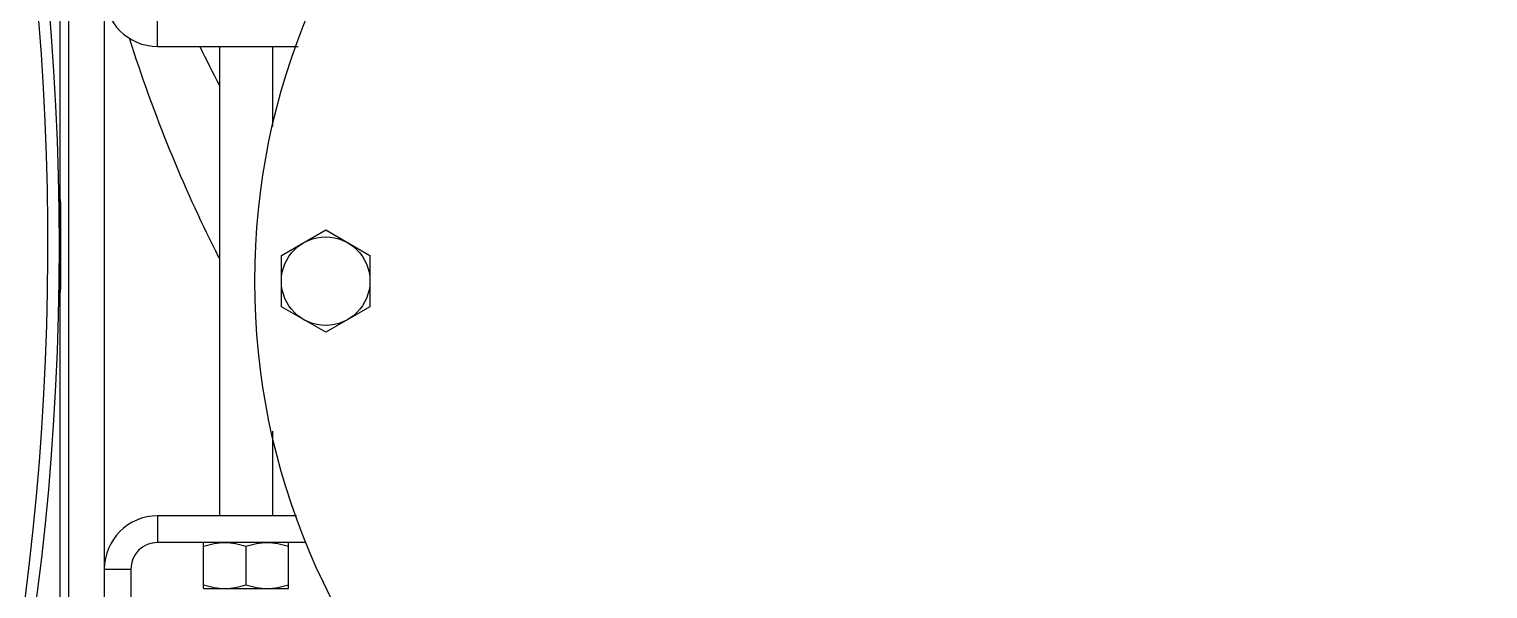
# Model space of a CAD drawing. Header units: millimetres. Extents: x 2513 to 2669, y 1505 to 1675.
# Drawn here: x 2528.5226 to 2528.6864, y 1506.1911 to 1506.2539 of the extents above; entities that cross this region are included whole.
import ezdxf

# ---------------------------------------------------------------- set-up
doc = ezdxf.new("R2010")
doc.units = ezdxf.units.MM
doc.layers.add('02___PRT_ALL_AXES', color=7, linetype='Continuous')
doc.layers.add('AXES', color=7, linetype='Continuous')

msp = doc.modelspace()

# ---------------------------------------------------------------- linework, layer by layer
at = {"linetype": 'Continuous'}
for p, q in [((2528.537021686098, 1506.251983795), (2528.537021686098, 1506.254966522055)), ((2528.537021686098, 1506.251983795), (2528.55282577428, 1506.251983795)), ((2528.550941079021, 1506.228509479347), (2528.555912290778, 1506.231378122264)), ((2528.555912290778, 1506.231378122264), (2528.560883502536, 1506.228509479347)), ((2528.550941079021, 1506.22276326602), (2528.550941079021, 1506.228509479347)), ((2528.560883502536, 1506.228509479347), (2528.560883502536, 1506.22276326602)), ((2528.555912290778, 1506.219894623103), (2528.550941079021, 1506.22276326602)), ((2528.560883502536, 1506.22276326602), (2528.555912290778, 1506.219894623103)), ((2528.552629501628, 1506.199288950366), (2528.537021686098, 1506.199288950366)), ((2528.537021686098, 1506.199288950366), (2528.537021686098, 1506.196306223311)), ((2528.553734076828, 1506.196306223311), (2528.537021686098, 1506.196306223311)), ((2528.531056231988, 1506.193323496256), (2528.534038959043, 1506.193323496256)), ((2528.534038959043, 1506.193323496256), (2528.534038959043, 1506.157530771599))]:
    msp.add_line(p, q, dxfattribs=at)
for centre, radius in [((2528.220854698305, 1506.22961334209), 0.3051281898726006), ((2528.626006376566, 1506.225636372683), 0.07804802460031027), ((2528.555912290778, 1506.225636372683), 0.004971211757981546)]:
    msp.add_circle(centre, radius, dxfattribs=at)
for centre, radius, start, end in [((2528.220854698305, 1506.22961334209), 0.3038694635426145, 93.38384039805503, 86.61615960194497), ((2528.537021686098, 1506.25794924911), 0.005965454109577856, 180, 270), ((2528.681150900583, 1506.319328743052), 0.1547891607789687, 205.7941689372501, 207.6039006407844), ((2528.220854698305, 1506.22961334209), 0.3053366140075333, 359.016151581624, 0.9838484183759371), ((2528.537021686098, 1506.193323496256), 0.005965454109577856, 90, 180), ((2528.537021686098, 1506.193323496256), 0.002982727054788928, 90, 180)]:
    msp.add_arc(centre, radius, start, end, dxfattribs=at)
msp.add_open_spline([(2528.543973761582, 1506.2282122704), (2528.54384136606, 1506.228471579635), (2528.540089100775, 1506.235873634028), (2528.536682534354, 1506.244116710291), (2528.533884710947, 1506.252891349798)], degree=3, knots=[0, 0, 0, 0, 0.035172044, 1, 1, 1, 1], dxfattribs=at)
at = {"layer": '02___PRT_ALL_AXES', "linetype": 'Continuous'}
for p, q in [((2528.543981382559, 1506.251983795), (2528.543981382559, 1506.199288950366)), ((2528.549946836668, 1506.251983795), (2528.549946836668, 1506.243012239692)), ((2528.549946836668, 1506.208808398402), (2528.549946836668, 1506.199288950366)), ((2528.542206868398, 1506.191136163083), (2528.542206868398, 1506.196306223314)), ((2528.546964109614, 1506.195881323664), (2528.546964109614, 1506.19156106273)), ((2528.551721350829, 1506.191136163083), (2528.551721350829, 1506.196306223314)), ((2528.542206868398, 1506.191136163083), (2528.551721350836, 1506.191136163083))]:
    msp.add_line(p, q, dxfattribs=at)
for points, knots in [([(2528.542206868398, 1506.195881323664), (2528.54259162189, 1506.196009574827), (2528.543373387432, 1506.196224349227), (2528.544182950218, 1506.196306223311), (2528.544585489005, 1506.196306223311)], [0, 0, 0, 0, 0.5018729022, 1, 1, 1, 1]), ([(2528.544585489005, 1506.196306223311), (2528.544988027806, 1506.196306223311), (2528.545797590592, 1506.196224349227), (2528.546579356133, 1506.196009574824), (2528.546964109614, 1506.195881323664)], [0, 0, 0, 0, 0.4981271121, 1, 1, 1, 1]), ([(2528.546964109614, 1506.195881323664), (2528.547348863095, 1506.196009574824), (2528.548130628616, 1506.196224349216), (2528.548940191379, 1506.196306223313), (2528.549342730157, 1506.196306223313)], [0, 0, 0, 0, 0.5018729021, 1, 1, 1, 1]), ([(2528.549342730157, 1506.196306223313), (2528.549745268967, 1506.196306223313), (2528.550554831775, 1506.196224349236), (2528.551336597339, 1506.196009574827), (2528.551721350829, 1506.195881323664)], [0, 0, 0, 0, 0.4981271121, 1, 1, 1, 1]), ([(2528.542206868398, 1506.19156106273), (2528.542591621878, 1506.19143281157), (2528.543373387401, 1506.191218037178), (2528.544182950163, 1506.19113616308), (2528.544585488941, 1506.19113616308)], [0, 0, 0, 0, 0.5018729013000001, 1, 1, 1, 1]), ([(2528.544585488941, 1506.19113616308), (2528.544988027752, 1506.19113616308), (2528.54579759056, 1506.191218037158), (2528.546579356124, 1506.191432811567), (2528.546964109614, 1506.19156106273)], [0, 0, 0, 0, 0.4981271128, 1, 1, 1, 1]), ([(2528.546964109614, 1506.19156106273), (2528.547348863094, 1506.19143281157), (2528.548130628616, 1506.191218037178), (2528.548940191378, 1506.191136163081), (2528.549342730157, 1506.19113616308)], [0, 0, 0, 0, 0.5018729013000001, 1, 1, 1, 1]), ([(2528.549342730157, 1506.19113616308), (2528.549745268968, 1506.19113616308), (2528.550554831776, 1506.191218037158), (2528.551336597339, 1506.191432811567), (2528.551721350829, 1506.19156106273)], [0, 0, 0, 0, 0.4981271128, 1, 1, 1, 1])]:
    msp.add_open_spline(points, degree=3, knots=knots, dxfattribs=at)
at = {"layer": 'AXES', "linetype": 'Continuous'}
for p, q in [((2528.526087100245, 1505.954208210698), (2528.526087100245, 1506.468433359912)), ((2528.527079262582, 1506.145102742204), (2528.527079262582, 1506.314123941976)), ((2528.531056231989, 1506.314123941976), (2528.531056231989, 1506.145102742204))]:
    msp.add_line(p, q, dxfattribs=at)

doc.saveas('drawing.dxf')
